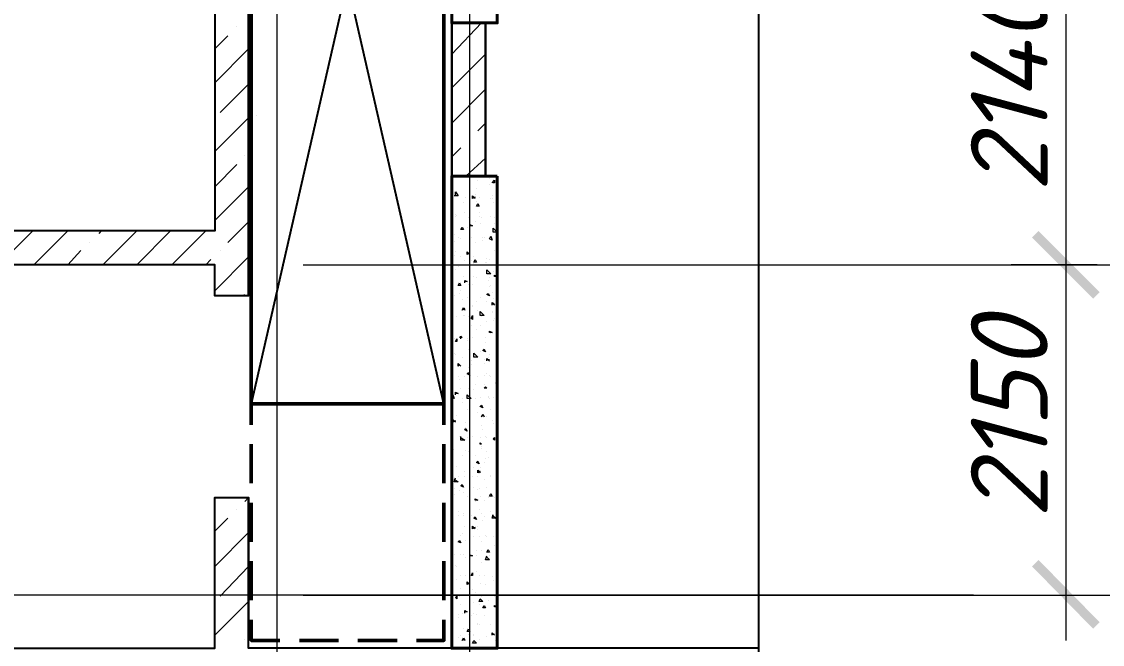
# Model space of a CAD drawing. Header units: millimetres. Extents: x 2279 to 5236, y 896 to 2828.
# Drawn here: x 4515.93 to 4551.09, y 1813.87 to 1834.15 of the extents above; entities that cross this region are included whole.
import ezdxf

# ---------------------------------------------------------------- set-up
doc = ezdxf.new("R2010")
doc.units = ezdxf.units.MM
for name, color, linetype in [('PDF _!!ОСНОВНАЯ', 7, 'Continuous'), ('PDF _!!ТОНКАЯ', 7, 'Continuous'), ('PDF _0', 7, 'Continuous'), ('PDF _2020-02-11_АР_Секция_1 - План этажа - Уровень 2$0$A-WALL-FNSH', 7, 'Continuous'), ('PDF _СПДС_СТЕНЫ', 7, 'Continuous'), ('PDF _Текст', 7, 'Continuous')]:
    doc.layers.add(name, color=color, linetype=linetype)
doc.styles.add('PDF ISOCPEUR Italic', font='isocpeui.ttf')

msp = doc.modelspace()

# ---------------------------------------------------------------- linework, layer by layer
at = {"layer": 'PDF _!!ОСНОВНАЯ', "lineweight": 50}
msp.add_lwpolyline([(4529.669, 1849.18), (4529.669, 1821.704), (4523.403, 1821.704), (4523.403, 1849.18)], close=True, dxfattribs=at)
for points in [[(4523.403, 1821.027), (4523.403, 1821.704), (4524.334, 1821.704)], [(4524.969, 1821.704), (4526.24, 1821.704)], [(4526.875, 1821.704), (4528.145, 1821.704)], [(4528.78, 1821.704), (4529.669, 1821.704), (4529.669, 1821.027)], [(4523.403, 1819.122), (4523.403, 1820.392)], [(4529.669, 1820.392), (4529.669, 1819.122)], [(4523.403, 1817.217), (4523.403, 1818.487)], [(4529.669, 1818.487), (4529.669, 1817.217)], [(4523.403, 1815.312), (4523.403, 1816.582)], [(4529.669, 1816.582), (4529.669, 1815.312)], [(4524.334, 1814), (4523.403, 1814), (4523.403, 1814.677)], [(4529.669, 1814.677), (4529.669, 1814), (4528.78, 1814)], [(4526.24, 1814), (4524.969, 1814)], [(4528.145, 1814), (4526.875, 1814)]]:
    msp.add_lwpolyline(points, dxfattribs=at)
at = {"layer": 'PDF _!!ТОНКАЯ', "lineweight": 20}
for points in [[(4524.25, 1775.263), (4524.25, 1780.259), (4524.25, 1781.402), (4524.25, 1795.88), (4524.25, 1815.481), (4524.25, 1826.234), (4524.25, 1836.945), (4524.25, 1847.698), (4524.25, 1867.299), (4524.25, 1880.55), (4524.25, 1894.562)], [(4530.515, 1777.338), (4530.515, 1782.333), (4530.515, 1795.88), (4530.515, 1815.481), (4530.515, 1826.234), (4530.515, 1836.945), (4530.515, 1847.698), (4530.515, 1867.299), (4530.515, 1880.55), (4530.515, 1894.562)], [(4549.905, 1838.469), (4549.905, 1824.753)], [(4529.923, 1833.093), (4530.896, 1834.109)], [(4522.937, 1833.982), (4522.937, 1833.982)], [(4522.218, 1833.262), (4522.641, 1833.685)], [(4522.218, 1832.161), (4523.318, 1833.262)], [(4529.923, 1831.992), (4531.023, 1833.093)], [(4522.387, 1831.187), (4523.318, 1832.119)], [(4529.923, 1830.849), (4531.023, 1831.949)], [(4522.218, 1829.917), (4523.318, 1831.018)], [(4530.769, 1830.595), (4531.023, 1830.849)], [(4530.515, 1830.341), (4530.515, 1830.341)], [(4529.923, 1829.748), (4530.219, 1830.044)], [(4523.191, 1829.79), (4523.191, 1829.79)], [(4530.388, 1829.113), (4531.023, 1829.706)], [(4522.218, 1828.774), (4522.937, 1829.494)], [(4522.218, 1827.674), (4523.318, 1828.774)], [(4549.905, 1827.758), (4549.905, 1814)], [(4522.641, 1826.954), (4523.318, 1827.631)], [(4515.359, 1826.404), (4516.291, 1827.335)], [(4516.333, 1826.234), (4517.434, 1827.335)], [(4518.45, 1827.25), (4518.535, 1827.335)], [(4518.577, 1826.234), (4519.678, 1827.335)], [(4519.678, 1826.234), (4520.778, 1827.335)], [(4520.821, 1826.234), (4521.921, 1827.335)], [(4517.434, 1826.234), (4517.857, 1826.7)], [(4518.154, 1826.954), (4518.154, 1826.954)], [(4522.387, 1826.7), (4522.387, 1826.7)], [(4521.921, 1826.234), (4522.091, 1826.404)], [(4522.218, 1825.388), (4523.318, 1826.488)], [(4525.096, 1826.234), (4531.15, 1826.234), (4537.416, 1826.234), (4554.9, 1826.234), (4559.938, 1826.234)], [(4523.107, 1825.218), (4523.191, 1825.261)], [(4523.191, 1818.529), (4523.318, 1818.656)], [(4522.937, 1818.275), (4522.937, 1818.275)], [(4522.218, 1817.556), (4522.641, 1817.979)], [(4522.218, 1816.413), (4523.318, 1817.513)], [(4522.387, 1815.439), (4523.318, 1816.413)], [(4546.899, 1815.481), (4541.903, 1815.481), (4536.4, 1815.481), (4530.177, 1815.481), (4508.374, 1815.481), (4500.5, 1815.481), (4493.007, 1815.481), (4488.646, 1815.481), (4466.167, 1815.481), (4459.901, 1815.481), (4455.117, 1815.481), (4441.104, 1815.481)], [(4525.096, 1815.481), (4531.15, 1815.481), (4537.416, 1815.481), (4554.9, 1815.481), (4559.938, 1815.481)], [(4548, 1815.481), (4550.921, 1815.481)], [(4522.218, 1814.169), (4523.318, 1815.27)], [(4523.191, 1814.042), (4523.191, 1814.042)]]:
    msp.add_lwpolyline(points, dxfattribs=at)
at = {"layer": 'PDF _!!ТОНКАЯ', "lineweight": 25}
for points in [[(4480.179, 1759.134), (4531.235, 1780.301), (4530.769, 1781.444), (4531.108, 1781.614), (4525.35, 1795.584), (4530.981, 1797.912), (4530.981, 1812.645), (4539.914, 1812.645), (4539.914, 1850.534), (4530.007, 1850.534), (4530.007, 1866.198)], [(4529.669, 1849.18), (4523.403, 1821.704)], [(4529.669, 1821.704), (4523.403, 1849.18)], [(4495.716, 1839.443), (4495.716, 1839.908), (4494.615, 1839.908), (4494.615, 1835.844), (4498.214, 1835.844), (4498.214, 1827.335), (4494.615, 1827.335), (4494.615, 1812.645), (4539.914, 1812.645), (4539.914, 1813.746), (4523.318, 1813.746), (4523.318, 1818.656)], [(4523.318, 1825.218), (4523.318, 1832.119), (4523.318, 1839.908), (4523.318, 1832.119), (4523.318, 1831.865), (4523.318, 1831.357), (4523.318, 1825.218), (4522.218, 1825.218), (4522.218, 1826.234), (4495.716, 1826.234), (4495.716, 1813.746), (4522.218, 1813.746), (4522.218, 1818.656), (4523.318, 1818.656), (4523.318, 1814.042)], [(4517.603, 1835.844), (4522.218, 1835.844), (4522.218, 1827.335), (4508.967, 1827.335), (4508.967, 1835.844), (4510.872, 1835.844)], [(4529.923, 1829.113), (4529.923, 1831.357), (4529.923, 1831.865), (4529.923, 1834.109)], [(4531.023, 1834.109), (4531.023, 1829.113)], [(4523.572, 1831.103), (4523.572, 1831.103)], [(4522.218, 1825.218), (4522.218, 1826.234)], [(4522.218, 1813.746), (4522.218, 1818.656)]]:
    msp.add_lwpolyline(points, dxfattribs=at)
msp.add_lwpolyline([(4531.023, 1829.113), (4531.023, 1834.109), (4529.923, 1834.109), (4529.923, 1829.113)], close=True, dxfattribs=at)
at = {"layer": 'PDF _!!ТОНКАЯ', "lineweight": 20}
msp.add_lwpolyline([(4550.921, 1826.234), (4548.127, 1826.234)], close=True, dxfattribs=at)
at = {"layer": 'PDF _0', "lineweight": 20}
msp.add_arc((4616.349, 1792.515), 128.507, 318.74634, 131.16578, dxfattribs=at)
at = {"layer": 'PDF _0', "transparency": 33554559}
for points in [[(4549.016, 1827.335), (4548.804, 1827.123), (4551.005, 1825.345)], [(4551.005, 1825.345), (4548.804, 1827.123), (4549.016, 1827.335)], [(4548.804, 1827.123), (4551.005, 1825.345), (4550.794, 1825.134)], [(4550.794, 1825.134), (4551.005, 1825.345), (4548.804, 1827.123)], [(4549.016, 1816.624), (4548.804, 1816.413), (4551.005, 1814.592)], [(4548.804, 1816.413), (4551.005, 1814.592), (4550.794, 1814.381)]]:
    msp.add_solid(points, dxfattribs=at)
at = {"layer": 'PDF _2020-02-11_АР_Секция_1 - План этажа - Уровень 2$0$A-WALL-FNSH', "lineweight": 9}
msp.add_lwpolyline([(4522.218, 1826.234), (4522.133, 1826.234)], dxfattribs=at)
at = {"layer": 'PDF _СПДС_СТЕНЫ', "lineweight": 40}
for points in [[(4531.404, 1849.434), (4531.404, 1834.109), (4529.923, 1834.109), (4529.923, 1849.434)], [(4531.404, 1829.113), (4531.404, 1813.746), (4529.923, 1813.746), (4529.923, 1829.113)]]:
    msp.add_lwpolyline(points, close=True, dxfattribs=at)
at = {"layer": 'PDF _СПДС_СТЕНЫ', "lineweight": 20}
for points in [[(4531.362, 1834.109), (4531.362, 1834.109)], [(4529.923, 1828.944), (4529.923, 1828.944)], [(4530.219, 1829.071), (4530.219, 1829.071)], [(4530.304, 1829.071), (4530.304, 1829.071)], [(4530.727, 1829.071), (4530.727, 1829.071)], [(4530.769, 1828.986), (4530.769, 1828.986)], [(4531.15, 1829.028), (4531.15, 1829.028)], [(4531.15, 1829.028), (4531.15, 1829.028)], [(4531.15, 1828.859), (4531.15, 1828.859)], [(4531.235, 1828.901), (4531.32, 1828.986), (4531.32, 1828.901), (4531.277, 1828.901)], [(4529.965, 1828.563), (4529.965, 1828.563)], [(4530.05, 1828.478), (4530.05, 1828.605), (4530.134, 1828.478), (4530.007, 1828.478)], [(4530.092, 1828.563), (4530.092, 1828.563)], [(4530.685, 1828.436), (4530.6, 1828.393), (4530.6, 1828.478), (4530.685, 1828.393)], [(4530.685, 1828.52), (4530.685, 1828.52)], [(4530.727, 1828.732), (4530.727, 1828.732)], [(4531.235, 1828.478), (4531.235, 1828.478)], [(4531.404, 1828.732), (4531.404, 1828.732)], [(4529.965, 1828.436), (4529.965, 1828.436)], [(4530.304, 1828.266), (4530.304, 1828.266)], [(4530.388, 1828.436), (4530.388, 1828.436)], [(4530.727, 1828.309), (4530.727, 1828.309)], [(4530.812, 1828.436), (4530.812, 1828.436)], [(4531.193, 1828.393), (4531.193, 1828.393)], [(4531.235, 1828.393), (4531.235, 1828.393)], [(4531.277, 1828.266), (4531.277, 1828.266)], [(4529.923, 1827.801), (4529.923, 1827.801)], [(4530.05, 1827.885), (4530.05, 1827.885)], [(4530.05, 1827.801), (4530.05, 1827.801)], [(4530.092, 1827.843), (4530.092, 1827.843)], [(4530.346, 1827.928), (4530.346, 1827.928)], [(4530.473, 1827.758), (4530.473, 1827.758)], [(4530.812, 1827.928), (4530.812, 1827.928)], [(4530.812, 1827.801), (4530.812, 1827.801)], [(4530.896, 1827.758), (4530.896, 1827.758)], [(4531.193, 1827.801), (4531.193, 1827.801)], [(4531.32, 1827.758), (4531.32, 1827.758)], [(4531.362, 1828.055), (4531.362, 1828.055)], [(4530.431, 1827.462), (4530.431, 1827.462)], [(4530.685, 1827.631), (4530.685, 1827.631)], [(4530.854, 1827.589), (4530.854, 1827.589)], [(4531.32, 1827.589), (4531.32, 1827.589)], [(4531.404, 1827.547), (4531.404, 1827.547)], [(4529.923, 1827.166), (4529.923, 1827.123)], [(4529.923, 1827.123), (4529.923, 1827.123)], [(4530.007, 1827.208), (4530.007, 1827.208)], [(4530.134, 1827.123), (4530.134, 1827.123)], [(4530.219, 1827.081), (4530.219, 1827.081)], [(4530.558, 1827.123), (4530.558, 1827.123)], [(4530.939, 1827.123), (4530.939, 1827.123)], [(4530.981, 1827.123), (4530.981, 1827.123)], [(4531.15, 1827.123), (4531.15, 1827.123)], [(4531.32, 1827.377), (4531.32, 1827.377)], [(4531.362, 1827.293), (4531.362, 1827.293)], [(4529.923, 1826.785), (4529.923, 1826.785)], [(4530.007, 1826.996), (4530.007, 1826.996)], [(4530.685, 1826.954), (4530.685, 1826.954)], [(4530.939, 1827.039), (4530.939, 1827.039)], [(4531.32, 1826.7), (4531.32, 1826.7)], [(4531.404, 1826.827), (4531.404, 1826.827)], [(4531.404, 1826.827), (4531.404, 1826.742)], [(4531.404, 1826.785), (4531.404, 1826.785)], [(4530.007, 1826.531), (4530.007, 1826.531)], [(4530.05, 1826.658), (4530.05, 1826.658)], [(4530.219, 1826.488), (4530.219, 1826.488)], [(4530.346, 1826.361), (4530.346, 1826.361)], [(4530.515, 1826.615), (4530.431, 1826.573), (4530.431, 1826.658), (4530.515, 1826.573)], [(4530.515, 1826.658), (4530.515, 1826.658)], [(4530.558, 1826.361), (4530.558, 1826.361)], [(4530.642, 1826.488), (4530.642, 1826.488)], [(4531.066, 1826.446), (4531.066, 1826.446)], [(4531.15, 1826.404), (4531.15, 1826.404)], [(4530.05, 1826.065), (4530.05, 1826.065)], [(4530.134, 1826.192), (4530.134, 1826.192)], [(4530.642, 1826.277), (4530.642, 1826.277)], [(4531.023, 1826.319), (4531.023, 1826.319)], [(4531.066, 1826.319), (4531.066, 1826.319)], [(4531.066, 1826.023), (4531.066, 1826.023)], [(4531.277, 1826.023), (4531.277, 1826.023)], [(4529.965, 1825.853), (4529.965, 1825.853)], [(4530.304, 1825.853), (4530.304, 1825.853)], [(4530.346, 1825.642), (4530.346, 1825.726), (4530.431, 1825.684), (4530.346, 1825.684)], [(4530.642, 1825.853), (4530.642, 1825.853)], [(4530.727, 1825.811), (4530.727, 1825.811)], [(4531.108, 1825.726), (4531.108, 1825.726)], [(4531.15, 1825.811), (4531.15, 1825.811)], [(4530.177, 1825.303), (4530.177, 1825.303)], [(4530.219, 1825.388), (4530.219, 1825.388)], [(4530.473, 1825.599), (4530.473, 1825.599)], [(4530.6, 1825.599), (4530.6, 1825.599)], [(4531.15, 1825.515), (4531.15, 1825.515)], [(4531.193, 1825.557), (4531.193, 1825.557)], [(4531.235, 1825.345), (4531.235, 1825.345)], [(4529.923, 1825.176), (4529.923, 1825.176)], [(4530.007, 1825.218), (4530.007, 1825.218)], [(4530.261, 1825.091), (4530.261, 1825.091)], [(4530.431, 1825.176), (4530.431, 1825.176)], [(4530.727, 1825.049), (4530.727, 1825.049)], [(4530.854, 1825.176), (4530.854, 1825.176)], [(4531.066, 1825.049), (4531.066, 1825.049)], [(4531.235, 1824.922), (4531.235, 1825.007), (4531.32, 1824.922)], [(4531.235, 1824.964), (4531.32, 1824.964)], [(4531.277, 1825.134), (4531.277, 1825.134)], [(4530.346, 1824.795), (4530.261, 1824.753), (4530.304, 1824.837), (4530.346, 1824.753)], [(4530.304, 1824.583), (4530.304, 1824.583)], [(4530.346, 1824.583), (4530.346, 1824.583)], [(4530.6, 1824.922), (4530.6, 1824.922)], [(4530.6, 1824.88), (4530.6, 1824.88)], [(4530.769, 1824.753), (4530.769, 1824.753)], [(4531.235, 1824.71), (4531.235, 1824.71)], [(4531.235, 1824.668), (4531.235, 1824.668)], [(4531.362, 1824.837), (4531.362, 1824.837)], [(4530.092, 1824.541), (4530.092, 1824.541)], [(4530.473, 1824.541), (4530.473, 1824.541)], [(4530.558, 1824.245), (4530.558, 1824.245)], [(4530.854, 1824.245), (4530.854, 1824.245)], [(4530.896, 1824.541), (4530.896, 1824.541)], [(4531.066, 1824.372), (4531.066, 1824.372)], [(4531.277, 1824.414), (4531.277, 1824.414)], [(4531.32, 1824.499), (4531.32, 1824.499)], [(4529.965, 1824.118), (4529.965, 1824.118)], [(4530.219, 1823.821), (4530.219, 1823.906), (4530.261, 1823.864), (4530.177, 1823.864)], [(4530.177, 1823.906), (4530.177, 1823.906)], [(4530.727, 1824.118), (4530.727, 1824.118)], [(4531.193, 1823.991), (4531.193, 1823.991)], [(4531.362, 1823.906), (4531.362, 1823.906)], [(4530.007, 1823.821), (4530.007, 1823.821)], [(4530.431, 1823.821), (4530.431, 1823.821)], [(4530.431, 1823.779), (4530.431, 1823.779)], [(4530.515, 1823.567), (4530.515, 1823.567)], [(4530.6, 1823.864), (4530.6, 1823.864)], [(4531.023, 1823.864), (4531.023, 1823.864)], [(4531.023, 1823.694), (4531.023, 1823.694)], [(4530.007, 1823.356), (4530.007, 1823.356)], [(4530.05, 1823.313), (4530.05, 1823.313)], [(4530.261, 1823.229), (4530.261, 1823.229)], [(4530.473, 1823.483), (4530.473, 1823.483)], [(4530.685, 1823.229), (4530.685, 1823.229)], [(4530.854, 1823.398), (4530.854, 1823.398)], [(4530.939, 1823.44), (4530.939, 1823.44)], [(4531.066, 1823.102), (4531.066, 1823.186), (4531.15, 1823.102)], [(4531.108, 1823.229), (4531.108, 1823.229)], [(4531.15, 1823.313), (4531.15, 1823.313)], [(4530.177, 1822.975), (4530.134, 1822.932), (4530.134, 1823.017), (4530.219, 1822.932)], [(4530.473, 1822.89), (4530.473, 1822.89)], [(4530.558, 1823.102), (4530.558, 1823.102)], [(4530.558, 1822.975), (4530.558, 1822.975)], [(4530.981, 1823.144), (4530.981, 1823.144)], [(4530.981, 1823.017), (4530.981, 1823.017)], [(4531.066, 1823.144), (4531.15, 1823.144)], [(4530.134, 1822.593), (4530.134, 1822.593)], [(4530.177, 1822.509), (4530.177, 1822.509)], [(4530.346, 1822.593), (4530.346, 1822.593)], [(4530.769, 1822.593), (4530.769, 1822.593)], [(4530.981, 1822.636), (4530.981, 1822.636)], [(4531.066, 1822.678), (4531.066, 1822.678)], [(4531.15, 1822.636), (4531.15, 1822.636)], [(4531.193, 1822.593), (4531.193, 1822.593)], [(4530.219, 1822.212), (4530.219, 1822.212)], [(4530.473, 1822.212), (4530.473, 1822.212)], [(4530.642, 1822.17), (4530.642, 1822.17)], [(4530.685, 1822.339), (4530.685, 1822.339)], [(4530.981, 1822.339), (4530.981, 1822.339)], [(4531.404, 1822.339), (4531.362, 1822.382), (4531.404, 1822.424), (4531.404, 1822.382)], [(4530.007, 1821.958), (4530.007, 1821.958)], [(4530.05, 1822.001), (4530.05, 1822.085), (4530.134, 1822.043), (4530.05, 1822.043)], [(4530.261, 1821.874), (4530.261, 1821.874)], [(4530.431, 1821.958), (4530.431, 1821.958)], [(4530.685, 1821.874), (4530.685, 1821.874)], [(4530.854, 1821.916), (4530.854, 1821.916)], [(4531.108, 1821.958), (4531.108, 1821.958)], [(4531.108, 1821.916), (4531.108, 1821.916)], [(4531.15, 1821.874), (4531.15, 1821.874)], [(4531.277, 1821.916), (4531.277, 1821.916)], [(4530.261, 1821.747), (4530.261, 1821.747)], [(4530.431, 1821.535), (4530.431, 1821.535)], [(4530.812, 1821.62), (4530.812, 1821.62)], [(4530.939, 1821.662), (4530.939, 1821.662)], [(4531.193, 1821.535), (4531.193, 1821.535)], [(4530.05, 1821.154), (4529.965, 1821.112), (4529.965, 1821.196), (4530.05, 1821.112)], [(4530.092, 1821.323), (4530.092, 1821.323)], [(4530.388, 1821.112), (4530.388, 1821.112)], [(4530.515, 1821.281), (4530.515, 1821.281)], [(4530.769, 1821.408), (4530.769, 1821.408)], [(4530.896, 1821.281), (4530.939, 1821.366), (4530.981, 1821.281)], [(4530.896, 1821.323), (4530.981, 1821.323)], [(4530.939, 1821.281), (4530.939, 1821.281)], [(4531.066, 1821.281), (4531.066, 1821.281)], [(4531.235, 1821.154), (4531.235, 1821.154)], [(4531.277, 1821.069), (4531.277, 1821.069)], [(4531.362, 1821.281), (4531.362, 1821.281)], [(4530.388, 1820.942), (4530.388, 1820.942)], [(4530.388, 1820.858), (4530.388, 1820.858)], [(4530.896, 1820.985), (4530.896, 1820.985)], [(4530.939, 1820.858), (4530.939, 1820.858)], [(4529.965, 1820.477), (4529.965, 1820.477)], [(4530.177, 1820.646), (4530.177, 1820.646)], [(4530.219, 1820.604), (4530.346, 1820.519), (4530.219, 1820.519), (4530.219, 1820.646)], [(4530.431, 1820.604), (4530.431, 1820.604)], [(4530.515, 1820.392), (4530.515, 1820.392)], [(4530.6, 1820.646), (4530.6, 1820.646)], [(4530.854, 1820.604), (4530.854, 1820.604)], [(4531.023, 1820.646), (4531.023, 1820.646)], [(4531.066, 1820.604), (4531.066, 1820.604)], [(4531.362, 1820.434), (4531.362, 1820.434)], [(4529.923, 1820.265), (4529.965, 1820.223), (4529.923, 1820.223)], [(4530.261, 1820.011), (4530.261, 1820.011)], [(4530.388, 1820.18), (4530.388, 1820.18)], [(4530.473, 1820.138), (4530.473, 1820.138)], [(4530.685, 1820.011), (4530.685, 1820.011)], [(4530.896, 1820.307), (4530.896, 1820.307)], [(4530.896, 1820.265), (4530.896, 1820.265)], [(4531.066, 1820.138), (4531.066, 1820.138)], [(4531.362, 1820.265), (4531.362, 1820.265)], [(4530.092, 1819.672), (4530.092, 1819.672)], [(4530.981, 1819.799), (4530.981, 1819.799)], [(4531.023, 1819.926), (4531.023, 1819.926)], [(4531.108, 1819.969), (4531.108, 1819.969)], [(4531.404, 1819.926), (4531.404, 1819.926)], [(4529.923, 1819.376), (4529.923, 1819.376)], [(4530.134, 1819.334), (4530.134, 1819.334)], [(4530.346, 1819.503), (4530.346, 1819.503)], [(4530.346, 1819.334), (4530.346, 1819.334)], [(4530.6, 1819.334), (4530.6, 1819.334)], [(4530.642, 1819.63), (4530.642, 1819.63)], [(4530.854, 1819.503), (4530.769, 1819.461), (4530.769, 1819.545), (4530.854, 1819.461)], [(4530.769, 1819.334), (4530.769, 1819.334)], [(4530.854, 1819.63), (4530.854, 1819.63)], [(4531.193, 1819.376), (4531.193, 1819.376)], [(4531.193, 1819.334), (4531.193, 1819.334)], [(4530.007, 1819.249), (4530.134, 1819.164), (4530.007, 1819.164), (4530.05, 1819.291)], [(4530.642, 1818.995), (4530.642, 1818.995)], [(4530.981, 1819.249), (4530.981, 1819.249)], [(4531.066, 1818.995), (4531.066, 1818.995)], [(4530.007, 1818.953), (4530.007, 1818.953)], [(4530.007, 1818.741), (4530.007, 1818.741)], [(4530.177, 1818.868), (4530.177, 1818.868)], [(4530.304, 1818.826), (4530.304, 1818.826)], [(4530.431, 1818.699), (4530.431, 1818.699)], [(4530.769, 1818.91), (4530.769, 1818.91)], [(4530.812, 1818.953), (4530.812, 1818.953)], [(4530.854, 1818.699), (4530.854, 1818.699)], [(4531.108, 1818.656), (4531.108, 1818.656)], [(4531.277, 1818.699), (4531.277, 1818.699)], [(4531.32, 1818.656), (4531.32, 1818.656)], [(4530.685, 1818.529), (4530.685, 1818.529)], [(4530.812, 1818.275), (4530.812, 1818.275)], [(4530.981, 1818.572), (4530.981, 1818.572)], [(4530.134, 1818.191), (4530.134, 1818.191)], [(4530.134, 1818.064), (4530.134, 1818.064)], [(4530.304, 1818.148), (4530.304, 1818.148)], [(4530.304, 1818.064), (4530.304, 1818.064)], [(4530.558, 1818.064), (4530.558, 1818.064)], [(4530.896, 1818.148), (4530.896, 1818.148)], [(4530.981, 1818.021), (4530.981, 1818.021)], [(4531.193, 1818.191), (4531.193, 1818.191)], [(4531.277, 1818.064), (4531.362, 1817.979), (4531.235, 1817.979), (4531.277, 1818.106)], [(4531.404, 1818.021), (4531.404, 1818.021)], [(4529.923, 1817.81), (4529.923, 1817.81)], [(4529.923, 1817.81), (4529.923, 1817.81)], [(4530.346, 1817.725), (4530.346, 1817.725)], [(4530.685, 1817.683), (4530.6, 1817.64), (4530.6, 1817.725), (4530.685, 1817.64)], [(4530.769, 1817.725), (4530.769, 1817.725)], [(4530.769, 1817.598), (4530.769, 1817.598)], [(4530.939, 1817.894), (4530.939, 1817.894)], [(4530.219, 1817.429), (4530.219, 1817.429)], [(4530.261, 1817.471), (4530.261, 1817.471)], [(4530.261, 1817.471), (4530.261, 1817.471)], [(4530.388, 1817.259), (4530.388, 1817.259)], [(4530.642, 1817.386), (4530.642, 1817.386)], [(4530.812, 1817.386), (4530.812, 1817.386)], [(4530.896, 1817.217), (4530.896, 1817.217)], [(4531.023, 1817.429), (4531.023, 1817.429)], [(4531.066, 1817.386), (4531.066, 1817.386)], [(4531.277, 1817.386), (4531.277, 1817.386)], [(4529.965, 1817.175), (4529.965, 1817.175)], [(4530.727, 1816.921), (4530.727, 1816.921)], [(4530.896, 1816.921), (4530.896, 1816.921)], [(4531.32, 1817.09), (4531.32, 1817.09)], [(4530.007, 1816.794), (4530.007, 1816.794)], [(4530.219, 1816.794), (4530.219, 1816.794)], [(4530.304, 1816.794), (4530.304, 1816.794)], [(4530.388, 1816.709), (4530.388, 1816.709)], [(4530.515, 1816.709), (4530.515, 1816.794), (4530.6, 1816.751), (4530.515, 1816.751)], [(4530.727, 1816.751), (4530.727, 1816.751)], [(4530.896, 1816.54), (4530.896, 1816.54)], [(4531.066, 1816.709), (4531.15, 1816.624), (4531.023, 1816.624), (4531.066, 1816.751)], [(4531.15, 1816.751), (4531.15, 1816.751)], [(4531.15, 1816.667), (4531.15, 1816.667)], [(4531.404, 1816.582), (4531.404, 1816.582)], [(4530.05, 1816.455), (4530.05, 1816.455)], [(4530.092, 1816.413), (4530.092, 1816.413)], [(4530.515, 1816.455), (4530.515, 1816.455)], [(4530.727, 1816.243), (4530.727, 1816.243)], [(4529.965, 1816.116), (4529.965, 1816.116)], [(4530.092, 1815.989), (4530.092, 1815.989)], [(4530.219, 1816.116), (4530.219, 1816.116)], [(4530.388, 1816.116), (4530.388, 1816.116)], [(4530.515, 1815.862), (4530.431, 1815.82), (4530.431, 1815.905), (4530.515, 1815.82)], [(4530.515, 1815.989), (4530.515, 1815.989)], [(4530.558, 1816.116), (4530.558, 1816.116)], [(4530.812, 1816.116), (4530.812, 1816.116)], [(4530.854, 1815.862), (4530.854, 1815.862)], [(4530.981, 1816.116), (4530.981, 1816.116)], [(4531.023, 1815.82), (4531.023, 1815.82)], [(4531.235, 1816.074), (4531.235, 1816.074)], [(4531.277, 1815.947), (4531.277, 1815.947)], [(4531.404, 1816.074), (4531.404, 1816.074)], [(4531.404, 1816.074), (4531.404, 1815.989)], [(4531.404, 1816.032), (4531.404, 1816.032)], [(4530.05, 1815.481), (4530.05, 1815.481)], [(4530.219, 1815.693), (4530.219, 1815.693)], [(4530.473, 1815.481), (4530.473, 1815.481)], [(4530.6, 1815.651), (4530.6, 1815.651)], [(4530.685, 1815.566), (4530.685, 1815.566)], [(4530.177, 1815.439), (4530.177, 1815.439)], [(4530.219, 1815.185), (4530.219, 1815.185)], [(4530.642, 1815.227), (4530.642, 1815.227)], [(4530.812, 1815.185), (4530.812, 1815.185)], [(4530.896, 1815.439), (4530.896, 1815.439)], [(4531.108, 1815.312), (4531.108, 1815.312)], [(4531.32, 1815.439), (4531.32, 1815.439)], [(4531.404, 1815.185), (4531.404, 1815.185)], [(4530.134, 1814.846), (4530.134, 1814.846)], [(4530.134, 1814.762), (4530.134, 1814.762)], [(4530.261, 1814.889), (4530.261, 1814.889)], [(4530.346, 1814.889), (4530.346, 1814.973), (4530.431, 1814.931), (4530.346, 1814.931)], [(4530.346, 1814.931), (4530.346, 1814.931)], [(4530.558, 1814.804), (4530.558, 1814.804)], [(4530.642, 1814.889), (4530.642, 1814.889)], [(4530.727, 1814.846), (4530.727, 1814.846)], [(4530.981, 1814.804), (4530.981, 1814.804)], [(4531.404, 1814.804), (4531.404, 1814.804)], [(4530.769, 1814.55), (4530.769, 1814.55)], [(4530.769, 1814.508), (4530.769, 1814.508)], [(4530.812, 1814.508), (4530.812, 1814.508)], [(4531.193, 1814.508), (4531.193, 1814.508)], [(4530.134, 1814.084), (4530.134, 1814.084)], [(4530.219, 1814.169), (4530.219, 1814.169)], [(4530.346, 1814.042), (4530.261, 1814), (4530.304, 1814.084), (4530.346, 1814)], [(4530.304, 1814.381), (4530.304, 1814.381)], [(4530.473, 1814.211), (4530.473, 1814.211)], [(4530.642, 1814.211), (4530.642, 1814.211)], [(4530.642, 1814.169), (4530.642, 1814.169)], [(4530.812, 1814.042), (4530.812, 1814.042)], [(4531.066, 1814.127), (4531.066, 1814.127)], [(4531.235, 1814.169), (4531.235, 1814.254), (4531.32, 1814.169)], [(4531.235, 1814.211), (4531.32, 1814.211)], [(4531.235, 1814.211), (4531.235, 1814.211)], [(4531.404, 1814.042), (4531.362, 1814), (4531.404, 1814)], [(4531.404, 1814.042), (4531.404, 1814.042)], [(4529.923, 1813.915), (4529.923, 1813.915)]]:
    msp.add_lwpolyline(points, dxfattribs=at)
for points in [[(4530.812, 1828.139), (4530.727, 1828.139), (4530.769, 1828.224)], [(4530.304, 1827.377), (4530.219, 1827.377), (4530.261, 1827.462)], [(4530.6, 1827.504), (4530.515, 1827.504), (4530.515, 1827.547)], [(4531.277, 1827.293), (4531.277, 1827.42), (4531.404, 1827.293)], [(4531.235, 1827.039), (4531.15, 1827.081), (4531.193, 1827.166)], [(4530.727, 1826.319), (4530.642, 1826.319), (4530.685, 1826.404)], [(4531.066, 1825.938), (4531.066, 1826.065), (4531.193, 1825.938)], [(4530.219, 1825.557), (4530.134, 1825.557), (4530.177, 1825.642)], [(4531.404, 1825.853), (4531.32, 1825.853), (4531.32, 1825.896)], [(4531.15, 1825.218), (4531.066, 1825.261), (4531.108, 1825.303)], [(4530.6, 1824.456), (4530.558, 1824.499), (4530.6, 1824.583)], [(4530.854, 1824.583), (4530.854, 1824.71), (4530.981, 1824.583)], [(4531.235, 1824.033), (4531.15, 1824.033), (4531.15, 1824.075)], [(4530.092, 1823.737), (4530.05, 1823.737), (4530.092, 1823.821)], [(4530.642, 1823.229), (4530.642, 1823.356), (4530.769, 1823.229)], [(4531.023, 1823.398), (4530.939, 1823.44), (4530.981, 1823.483)], [(4530.515, 1822.636), (4530.431, 1822.678), (4530.473, 1822.721)], [(4531.066, 1822.212), (4530.981, 1822.212), (4531.023, 1822.255)], [(4530.007, 1821.874), (4529.923, 1821.916), (4529.965, 1822.001)], [(4530.431, 1821.874), (4530.431, 1822.001), (4530.558, 1821.874)], [(4530.939, 1821.577), (4530.854, 1821.62), (4530.896, 1821.662)], [(4530.431, 1820.815), (4530.346, 1820.858), (4530.388, 1820.9)], [(4530.896, 1820.392), (4530.854, 1820.392), (4530.854, 1820.434)], [(4531.32, 1820.519), (4531.277, 1820.561), (4531.32, 1820.604)], [(4530.812, 1819.757), (4530.727, 1819.799), (4530.769, 1819.842)], [(4530.304, 1818.995), (4530.219, 1819.037), (4530.261, 1819.08)], [(4530.769, 1818.572), (4530.685, 1818.572), (4530.685, 1818.614)], [(4531.235, 1818.699), (4531.15, 1818.699), (4531.193, 1818.783)], [(4530.727, 1817.937), (4530.642, 1817.979), (4530.685, 1818.021)], [(4530.219, 1817.175), (4530.134, 1817.217), (4530.177, 1817.259)], [(4531.15, 1816.878), (4531.066, 1816.878), (4531.108, 1816.963)], [(4530.6, 1816.116), (4530.558, 1816.116), (4530.6, 1816.201)], [(4530.092, 1815.354), (4530.05, 1815.397), (4530.092, 1815.439)], [(4530.812, 1815.27), (4530.854, 1815.354), (4530.939, 1815.27)], [(4531.023, 1815.058), (4530.939, 1815.058), (4530.981, 1815.143)], [(4531.404, 1815.1), (4531.32, 1815.1), (4531.32, 1815.143)], [(4530.515, 1814.296), (4530.431, 1814.296), (4530.473, 1814.381)], [(4530.6, 1813.915), (4530.642, 1814), (4530.727, 1813.915)]]:
    msp.add_lwpolyline(points, close=True, dxfattribs=at)

# ---------------------------------------------------------------- texts
at = {"layer": 'PDF _Текст', "char_height": 2.4999, "attachment_point": 7, "rotation": 90, "style": 'PDF ISOCPEUR Italic'}
for s, insert in [('2140', (4549.312, 1828.605)), ('2150', (4549.312, 1817.979))]:
    msp.add_mtext(s, dxfattribs=dict(at, insert=insert))

doc.saveas('drawing.dxf')
